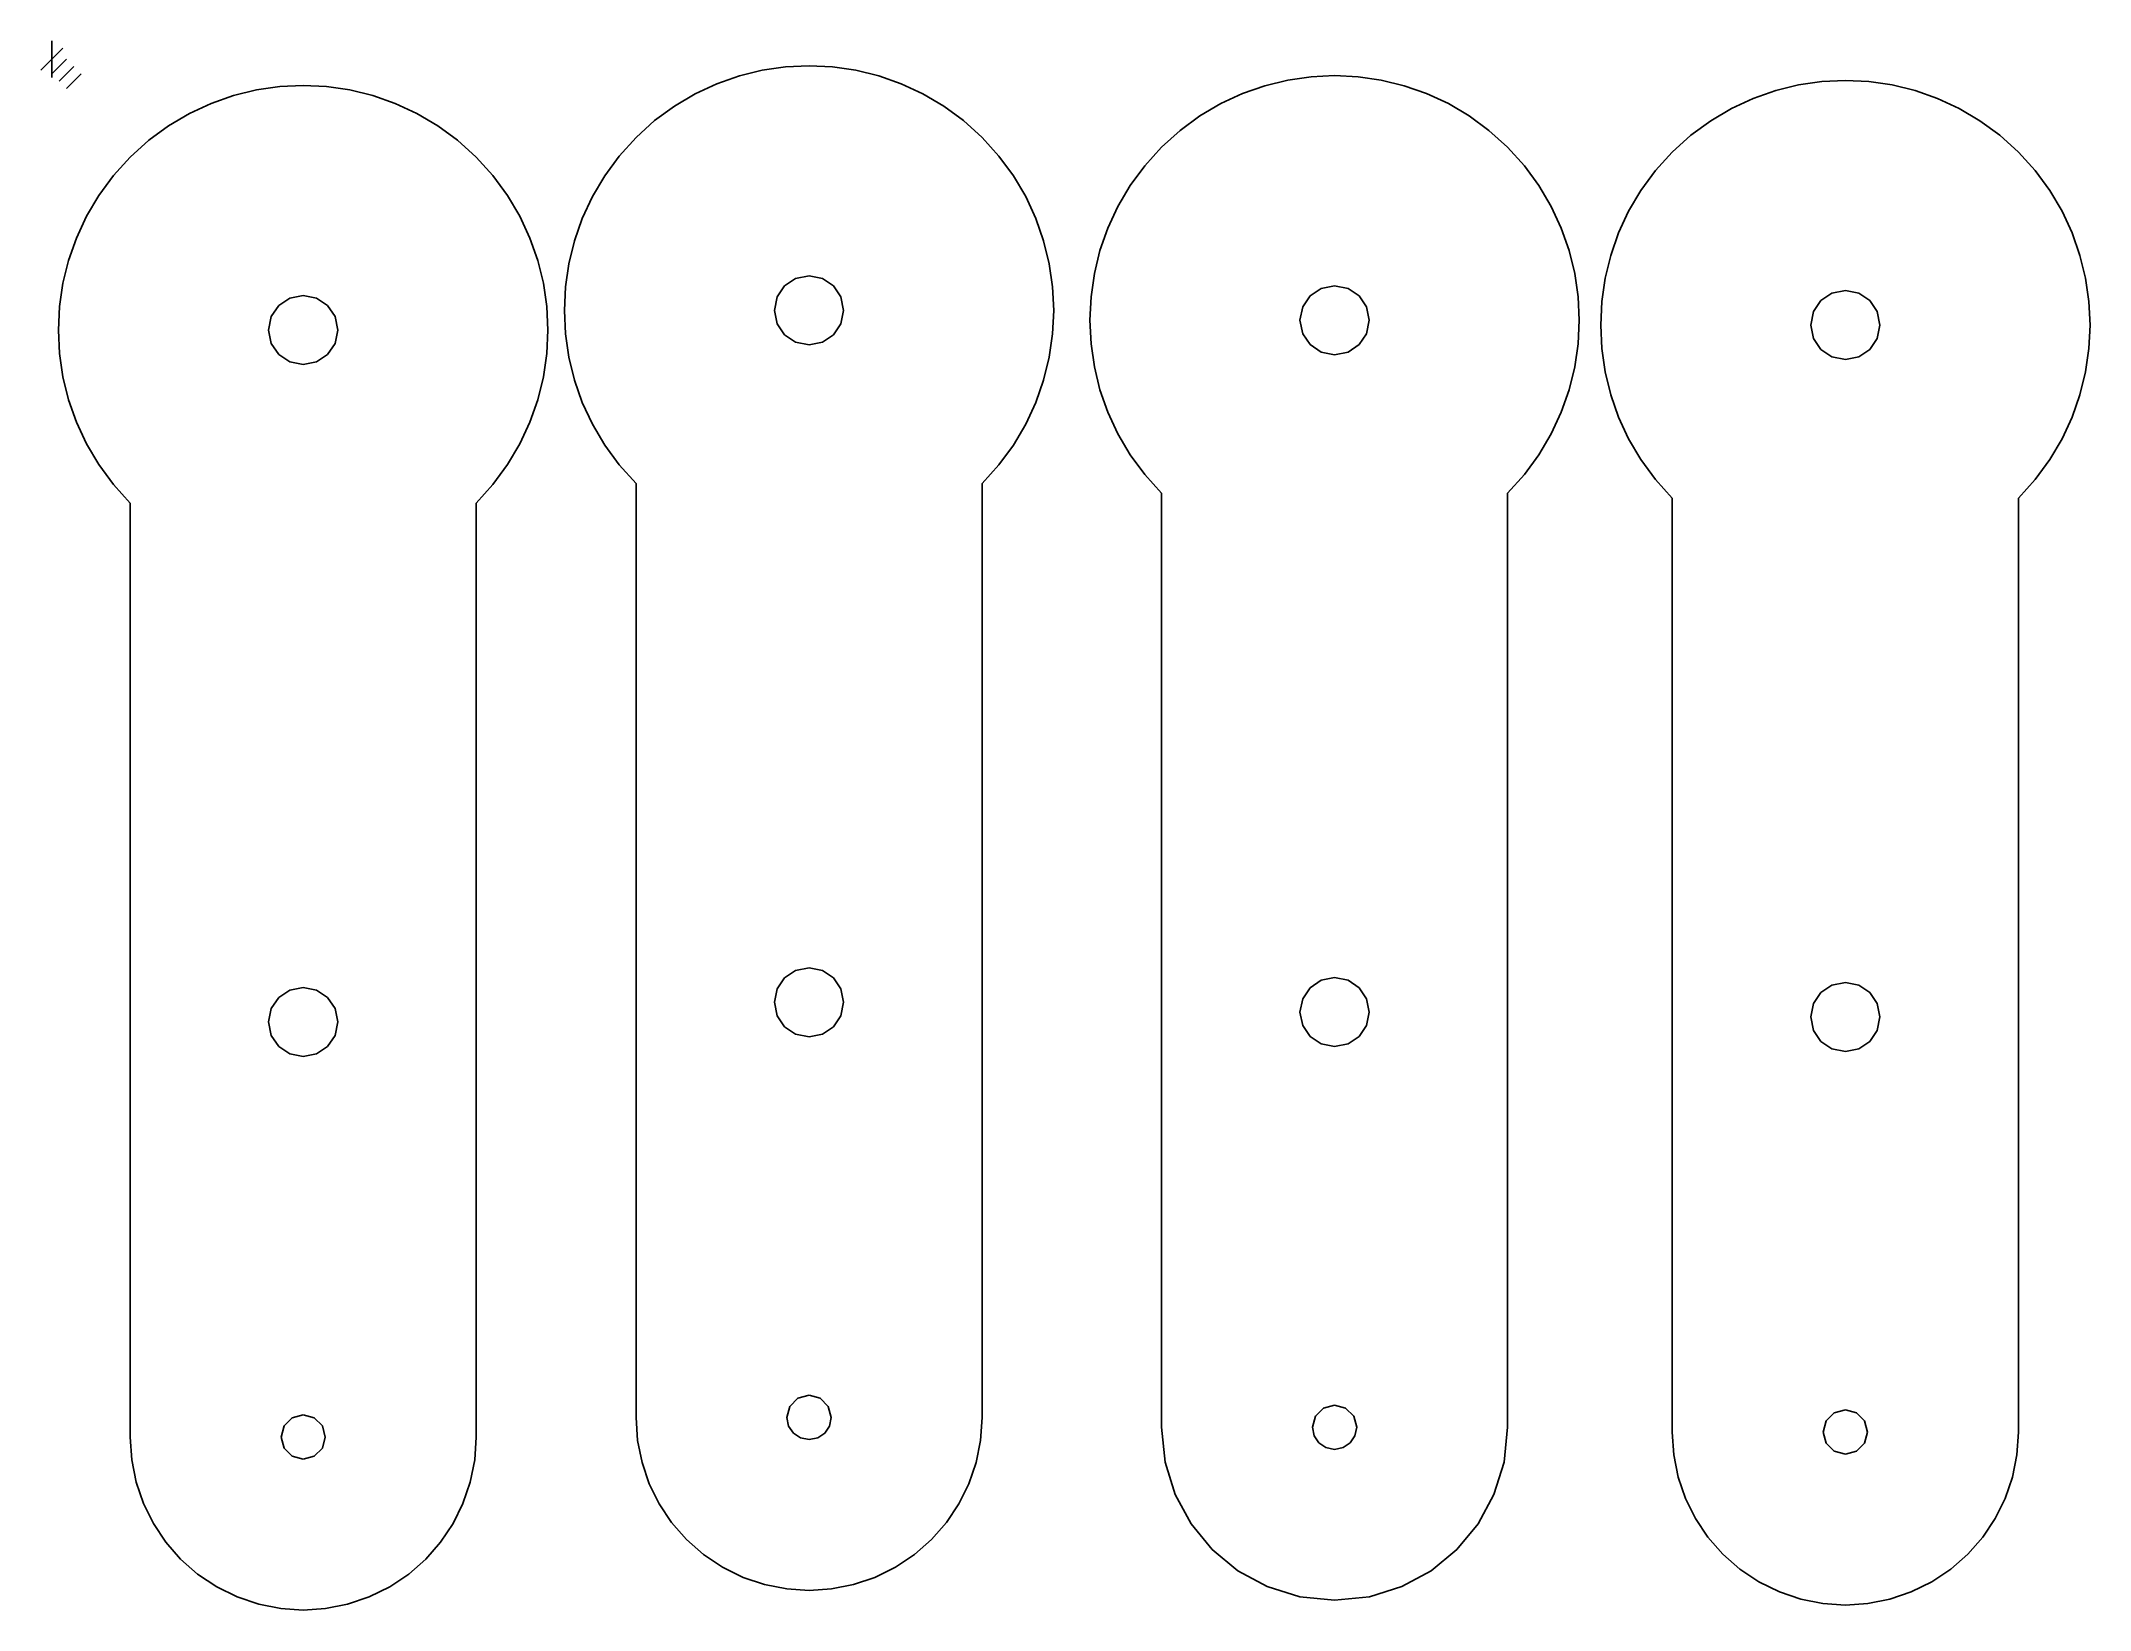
# Model space of a CAD drawing. Extents: x -1 to 147, y 0 to 114.
import ezdxf

# ---------------------------------------------------------------- set-up
doc = ezdxf.new("R2010")
doc.units = 0

msp = doc.modelspace()

# ---------------------------------------------------------------- linework, layer by layer
at = {"layer": 'Layer 1'}
for p, q in [((0.793749, 113.335), (-0.793749, 111.747)), ((0, 113.864), (0, 111.218)), ((1.05833, 112.541), (0, 111.48267)), ((1.5875, 112.012), (0.52917, 110.95367)), ((2.11666, 111.483), (1.05833, 110.42467)), ((49.665552, 111.341697), (48.046512, 110.775393)), ((51.322291, 111.7462), (49.665552, 111.341697)), ((53.004162, 111.988901), (51.322291, 111.7462)), ((54.6986, 112.069802), (53.004162, 111.988901)), ((56.393038, 111.988901), (54.6986, 112.069802)), ((58.074909, 111.7462), (56.393038, 111.988901)), ((59.731648, 111.341697), (58.074909, 111.7462)), ((61.350688, 110.775393), (59.731648, 111.341697)), ((89.289691, 111.0362), (87.632952, 110.631697)), ((90.971562, 111.278901), (89.289691, 111.0362)), ((92.666, 111.359802), (90.971562, 111.278901)), ((94.360438, 111.278901), (92.666, 111.359802)), ((96.042309, 111.0362), (94.360438, 111.278901)), ((97.699048, 110.631697), (96.042309, 111.0362)), ((13.117152, 109.922697), (11.498112, 109.356393)), ((14.773891, 110.3272), (13.117152, 109.922697)), ((16.455762, 110.569901), (14.773891, 110.3272)), ((18.1502, 110.650802), (16.455762, 110.569901)), ((19.844638, 110.569901), (18.1502, 110.650802)), ((21.526509, 110.3272), (19.844638, 110.569901)), ((23.183248, 109.922697), (21.526509, 110.3272)), ((24.802288, 109.356393), (23.183248, 109.922697)), ((46.477738, 110.047289), (44.971794, 109.157383)), ((48.046512, 110.775393), (46.477738, 110.047289)), ((62.919462, 110.047289), (61.350688, 110.775393)), ((64.425406, 109.157383), (62.919462, 110.047289)), ((86.013912, 110.065393), (84.445138, 109.337289)), ((87.632952, 110.631697), (86.013912, 110.065393)), ((99.318088, 110.065393), (97.699048, 110.631697)), ((100.886862, 109.337289), (99.318088, 110.065393)), ((122.917912, 109.718393), (121.349138, 108.990289)), ((124.536952, 110.284697), (122.917912, 109.718393)), ((126.193691, 110.6892), (124.536952, 110.284697)), ((127.875562, 110.931901), (126.193691, 110.6892)), ((129.57, 111.012802), (127.875562, 110.931901)), ((131.264438, 110.931901), (129.57, 111.012802)), ((132.946309, 110.6892), (131.264438, 110.931901)), ((134.603048, 110.284697), (132.946309, 110.6892)), ((136.222088, 109.718393), (134.603048, 110.284697)), ((137.790862, 108.990289), (136.222088, 109.718393)), ((9.929338, 108.628289), (8.423394, 107.738383)), ((11.498112, 109.356393), (9.929338, 108.628289)), ((26.371062, 108.628289), (24.802288, 109.356393)), ((27.877006, 107.738383), (26.371062, 108.628289)), ((43.541248, 108.105677), (42.198666, 106.892169)), ((44.971794, 109.157383), (43.541248, 108.105677)), ((65.855952, 108.105677), (64.425406, 109.157383)), ((67.198534, 106.892169), (65.855952, 108.105677)), ((82.939194, 108.447383), (81.508648, 107.395677)), ((84.445138, 109.337289), (82.939194, 108.447383)), ((102.392806, 108.447383), (100.886862, 109.337289)), ((103.823352, 107.395677), (102.392806, 108.447383)), ((119.843194, 108.100383), (118.412648, 107.048677)), ((121.349138, 108.990289), (119.843194, 108.100383)), ((139.296806, 108.100383), (137.790862, 108.990289)), ((140.727352, 107.048677), (139.296806, 108.100383)), ((6.992848, 106.686677), (5.650266, 105.473169)), ((8.423394, 107.738383), (6.992848, 106.686677)), ((29.307552, 106.686677), (27.877006, 107.738383)), ((30.650134, 105.473169), (29.307552, 106.686677)), ((42.198666, 106.892169), (40.985154, 105.54959)), ((68.412046, 105.54959), (67.198534, 106.892169)), ((81.508648, 107.395677), (80.166066, 106.182169)), ((105.165934, 106.182169), (103.823352, 107.395677)), ((118.412648, 107.048677), (117.070066, 105.835169)), ((142.069934, 105.835169), (140.727352, 107.048677)), ((5.650266, 105.473169), (4.436754, 104.13059)), ((31.863646, 104.13059), (30.650134, 105.473169)), ((40.985154, 105.54959), (39.933444, 104.119047)), ((69.463756, 104.119047), (68.412046, 105.54959)), ((80.166066, 106.182169), (78.952554, 104.83959)), ((106.379446, 104.83959), (105.165934, 106.182169)), ((117.070066, 105.835169), (115.856554, 104.49259)), ((143.283446, 104.49259), (142.069934, 105.835169)), ((4.436754, 104.13059), (3.385044, 102.700047)), ((32.915356, 102.700047), (31.863646, 104.13059)), ((39.933444, 104.119047), (39.043534, 102.613105)), ((70.353666, 102.613105), (69.463756, 104.119047)), ((78.952554, 104.83959), (77.900844, 103.409047)), ((107.431156, 103.409047), (106.379446, 104.83959)), ((115.856554, 104.49259), (114.804844, 103.062047)), ((144.335156, 103.062047), (143.283446, 104.49259)), ((3.385044, 102.700047), (2.495134, 101.194105)), ((33.805266, 101.194105), (32.915356, 102.700047)), ((39.043534, 102.613105), (38.315426, 101.044332)), ((71.081774, 101.044332), (70.353666, 102.613105)), ((77.900844, 103.409047), (77.010934, 101.903105)), ((108.321066, 101.903105), (107.431156, 103.409047)), ((114.804844, 103.062047), (113.914934, 101.556105)), ((145.225066, 101.556105), (144.335156, 103.062047)), ((2.495134, 101.194105), (1.767026, 99.625332)), ((34.533374, 99.625332), (33.805266, 101.194105)), ((38.315426, 101.044332), (37.749118, 99.425294)), ((71.648082, 99.425294), (71.081774, 101.044332)), ((77.010934, 101.903105), (76.282826, 100.334332)), ((109.049174, 100.334332), (108.321066, 101.903105)), ((113.914934, 101.556105), (113.186826, 99.987332)), ((145.953174, 99.987332), (145.225066, 101.556105)), ((1.767026, 99.625332), (1.200718, 98.006294)), ((35.099682, 98.006294), (34.533374, 99.625332)), ((37.749118, 99.425294), (37.344611, 97.768556)), ((72.052589, 97.768556), (71.648082, 99.425294)), ((76.282826, 100.334332), (75.716518, 98.715294)), ((109.615482, 98.715294), (109.049174, 100.334332)), ((113.186826, 99.987332), (112.620518, 98.368294)), ((146.519482, 98.368294), (145.953174, 99.987332)), ((1.200718, 98.006294), (0.796211, 96.349556)), ((35.504189, 96.349556), (35.099682, 98.006294)), ((37.344611, 97.768556), (37.101905, 96.086685)), ((72.295295, 96.086685), (72.052589, 97.768556)), ((75.716518, 98.715294), (75.312011, 97.058556)), ((110.019989, 97.058556), (109.615482, 98.715294)), ((112.620518, 98.368294), (112.216011, 96.711556)), ((146.923989, 96.711556), (146.519482, 98.368294)), ((0.796211, 96.349556), (0.553505, 94.667685)), ((35.746895, 94.667685), (35.504189, 96.349556)), ((53.726704, 96.691344), (52.932607, 96.156834)), ((54.698605, 96.8873), (53.726704, 96.691344)), ((55.670506, 96.691344), (54.698605, 96.8873)), ((56.464603, 96.156834), (55.670506, 96.691344)), ((75.312011, 97.058556), (75.069305, 95.376685)), ((110.262695, 95.376685), (110.019989, 97.058556)), ((112.216011, 96.711556), (111.973305, 95.029685)), ((147.166695, 95.029685), (146.923989, 96.711556)), ((17.178304, 95.272344), (16.384207, 94.737834)), ((18.150205, 95.4683), (17.178304, 95.272344)), ((19.122106, 95.272344), (18.150205, 95.4683)), ((19.916203, 94.737834), (19.122106, 95.272344)), ((37.101905, 96.086685), (37.021, 94.392248)), ((52.396509, 95.363807), (52.19861, 94.3923)), ((52.932607, 96.156834), (52.396509, 95.363807)), ((57.000701, 95.363807), (56.464603, 96.156834)), ((57.1986, 94.3923), (57.000701, 95.363807)), ((72.3762, 94.392248), (72.295295, 96.086685)), ((75.069305, 95.376685), (74.9884, 93.682248)), ((90.900307, 95.446834), (90.364209, 94.653807)), ((91.694404, 95.981344), (90.900307, 95.446834)), ((92.666305, 96.1773), (91.694404, 95.981344)), ((93.638206, 95.981344), (92.666305, 96.1773)), ((94.432303, 95.446834), (93.638206, 95.981344)), ((94.968401, 94.653807), (94.432303, 95.446834)), ((110.3436, 93.682248), (110.262695, 95.376685)), ((111.973305, 95.029685), (111.8924, 93.335248)), ((127.804007, 95.099834), (127.267909, 94.306807)), ((128.598104, 95.634344), (127.804007, 95.099834)), ((129.570005, 95.8303), (128.598104, 95.634344)), ((130.541906, 95.634344), (129.570005, 95.8303)), ((131.336003, 95.099834), (130.541906, 95.634344)), ((131.872101, 94.306807), (131.336003, 95.099834)), ((147.2476, 93.335248), (147.166695, 95.029685)), ((0.553505, 94.667685), (0.4726, 92.973248)), ((15.848109, 93.944807), (15.65021, 92.9733)), ((16.384207, 94.737834), (15.848109, 93.944807)), ((20.452301, 93.944807), (19.916203, 94.737834)), ((20.6502, 92.9733), (20.452301, 93.944807)), ((35.8278, 92.973248), (35.746895, 94.667685)), ((37.021, 94.392248), (37.101896, 92.69781)), ((52.19861, 94.3923), (52.396509, 93.420793)), ((52.396509, 93.420793), (52.932607, 92.627766)), ((56.464603, 92.627766), (57.000701, 93.420793)), ((57.000701, 93.420793), (57.1986, 94.3923)), ((57.1986, 94.3923), (57.1986, 94.3923)), ((72.295304, 92.69781), (72.3762, 94.392248)), ((74.9884, 93.682248), (75.069296, 91.98781)), ((90.364209, 94.653807), (90.16631, 93.6823)), ((90.16631, 93.6823), (90.364209, 92.710793)), ((95.1663, 93.6823), (94.968401, 94.653807)), ((94.968401, 92.710793), (95.1663, 93.6823)), ((95.1663, 93.6823), (95.1663, 93.6823)), ((110.262704, 91.98781), (110.3436, 93.682248)), ((111.8924, 93.335248), (111.973296, 91.64081)), ((127.267909, 94.306807), (127.07001, 93.3353)), ((127.07001, 93.3353), (127.267909, 92.363793)), ((132.07, 93.3353), (131.872101, 94.306807)), ((131.872101, 92.363793), (132.07, 93.3353)), ((132.07, 93.3353), (132.07, 93.3353)), ((147.166704, 91.64081), (147.2476, 93.335248)), ((0.4726, 92.973248), (0.553496, 91.27881)), ((15.65021, 92.9733), (15.848109, 92.001793)), ((15.848109, 92.001793), (16.384207, 91.208766)), ((19.916203, 91.208766), (20.452301, 92.001793)), ((20.452301, 92.001793), (20.6502, 92.9733)), ((20.6502, 92.9733), (20.6502, 92.9733)), ((35.746904, 91.27881), (35.8278, 92.973248)), ((37.101896, 92.69781), (37.344593, 91.015938)), ((52.932607, 92.627766), (53.726704, 92.093256)), ((53.726704, 92.093256), (54.698605, 91.8973)), ((54.698605, 91.8973), (55.670506, 92.093256)), ((55.670506, 92.093256), (56.464603, 92.627766)), ((72.052607, 91.015938), (72.295304, 92.69781)), ((75.069296, 91.98781), (75.311993, 90.305938)), ((90.364209, 92.710793), (90.900307, 91.917766)), ((90.900307, 91.917766), (91.694404, 91.383256)), ((93.638206, 91.383256), (94.432303, 91.917766)), ((94.432303, 91.917766), (94.968401, 92.710793)), ((110.020007, 90.305938), (110.262704, 91.98781)), ((127.267909, 92.363793), (127.804007, 91.570766)), ((131.336003, 91.570766), (131.872101, 92.363793)), ((0.553496, 91.27881), (0.796193, 89.596938)), ((16.384207, 91.208766), (17.178304, 90.674256)), ((17.178304, 90.674256), (18.150205, 90.4783)), ((18.150205, 90.4783), (19.122106, 90.674256)), ((19.122106, 90.674256), (19.916203, 91.208766)), ((35.504207, 89.596938), (35.746904, 91.27881)), ((37.344593, 91.015938), (37.749091, 89.359199)), ((71.648109, 89.359199), (72.052607, 91.015938)), ((75.311993, 90.305938), (75.716491, 88.649199)), ((91.694404, 91.383256), (92.666305, 91.1873)), ((92.666305, 91.1873), (93.638206, 91.383256)), ((109.615509, 88.649199), (110.020007, 90.305938)), ((111.973296, 91.64081), (112.215993, 89.958938)), ((127.804007, 91.570766), (128.598104, 91.036256)), ((128.598104, 91.036256), (129.570005, 90.8403)), ((129.570005, 90.8403), (130.541906, 91.036256)), ((130.541906, 91.036256), (131.336003, 91.570766)), ((146.924007, 89.958938), (147.166704, 91.64081)), ((0.796193, 89.596938), (1.200691, 87.940199)), ((35.099709, 87.940199), (35.504207, 89.596938)), ((37.749091, 89.359199), (38.315391, 87.740157)), ((71.081809, 87.740157), (71.648109, 89.359199)), ((112.215993, 89.958938), (112.620491, 88.302199)), ((146.519509, 88.302199), (146.924007, 89.958938)), ((1.200691, 87.940199), (1.766991, 86.321157)), ((34.533409, 86.321157), (35.099709, 87.940199)), ((38.315391, 87.740157), (39.043491, 86.17138)), ((70.353709, 86.17138), (71.081809, 87.740157)), ((75.716491, 88.649199), (76.282791, 87.030157)), ((109.049209, 87.030157), (109.615509, 88.649199)), ((112.620491, 88.302199), (113.186791, 86.683157)), ((145.953209, 86.683157), (146.519509, 88.302199)), ((1.766991, 86.321157), (2.495091, 84.75238)), ((33.805309, 84.75238), (34.533409, 86.321157)), ((39.043491, 86.17138), (39.933393, 84.665434)), ((69.463807, 84.665434), (70.353709, 86.17138)), ((76.282791, 87.030157), (77.010891, 85.46138)), ((108.321109, 85.46138), (109.049209, 87.030157)), ((113.186791, 86.683157), (113.914891, 85.11438)), ((145.225109, 85.11438), (145.953209, 86.683157)), ((2.495091, 84.75238), (3.384993, 83.246434)), ((32.915407, 83.246434), (33.805309, 84.75238)), ((39.933393, 84.665434), (40.985096, 83.234885)), ((68.412104, 83.234885), (69.463807, 84.665434)), ((77.010891, 85.46138), (77.900793, 83.955434)), ((107.431207, 83.955434), (108.321109, 85.46138)), ((113.914891, 85.11438), (114.804793, 83.608434)), ((144.335207, 83.608434), (145.225109, 85.11438)), ((3.384993, 83.246434), (4.436696, 81.815885)), ((31.863704, 81.815885), (32.915407, 83.246434)), ((40.985096, 83.234885), (42.1986, 81.8923)), ((67.1986, 81.8923), (68.412104, 83.234885)), ((77.900793, 83.955434), (78.952496, 82.524885)), ((106.379504, 82.524885), (107.431207, 83.955434)), ((114.804793, 83.608434), (115.856496, 82.177885)), ((143.283504, 82.177885), (144.335207, 83.608434)), ((4.436696, 81.815885), (5.6502, 80.4733)), ((30.6502, 80.4733), (31.863704, 81.815885)), ((42.1986, 81.8922), (42.1986, 14.3923)), ((67.1986, 14.3923), (67.1986, 81.8922)), ((78.952496, 82.524885), (80.166, 81.1823)), ((105.166, 81.1823), (106.379504, 82.524885)), ((115.856496, 82.177885), (117.07, 80.8353)), ((142.07, 80.8353), (143.283504, 82.177885)), ((5.65021, 80.4732), (5.65021, 12.9733)), ((30.6502, 12.9733), (30.6502, 80.4732)), ((80.1663, 81.1822), (80.1663, 13.6823)), ((105.166, 13.6823), (105.166, 81.1822)), ((117.07, 80.8352), (117.07, 13.3353)), ((142.07, 13.3353), (142.07, 80.8352)), ((52.932607, 46.156834), (52.396509, 45.363807)), ((53.726704, 46.691344), (52.932607, 46.156834)), ((54.698605, 46.8873), (53.726704, 46.691344)), ((55.670506, 46.691344), (54.698605, 46.8873)), ((56.464603, 46.156834), (55.670506, 46.691344)), ((57.000701, 45.363807), (56.464603, 46.156834)), ((91.694404, 45.981344), (90.900307, 45.446834)), ((92.666305, 46.1773), (91.694404, 45.981344)), ((93.638206, 45.981344), (92.666305, 46.1773)), ((94.432303, 45.446834), (93.638206, 45.981344)), ((16.384307, 44.737834), (15.848209, 43.944807)), ((17.178404, 45.272344), (16.384307, 44.737834)), ((18.150305, 45.4683), (17.178404, 45.272344)), ((19.122206, 45.272344), (18.150305, 45.4683)), ((19.916303, 44.737834), (19.122206, 45.272344)), ((20.452401, 43.944807), (19.916303, 44.737834)), ((52.396509, 45.363807), (52.19861, 44.3923)), ((57.1986, 44.3923), (57.000701, 45.363807)), ((90.364209, 44.653807), (90.16631, 43.6823)), ((90.900307, 45.446834), (90.364209, 44.653807)), ((94.968401, 44.653807), (94.432303, 45.446834)), ((95.1663, 43.6823), (94.968401, 44.653807)), ((127.804007, 45.099834), (127.267909, 44.306807)), ((128.598104, 45.634344), (127.804007, 45.099834)), ((129.570005, 45.8303), (128.598104, 45.634344)), ((130.541906, 45.634344), (129.570005, 45.8303)), ((131.336003, 45.099834), (130.541906, 45.634344)), ((131.872101, 44.306807), (131.336003, 45.099834)), ((15.848209, 43.944807), (15.65031, 42.9733)), ((15.65031, 42.9733), (15.848209, 42.001793)), ((20.6503, 42.9733), (20.452401, 43.944807)), ((20.452401, 42.001793), (20.6503, 42.9733)), ((20.6503, 42.9733), (20.6503, 42.9733)), ((52.19861, 44.3923), (52.396509, 43.420793)), ((52.396509, 43.420793), (52.932607, 42.627766)), ((56.464603, 42.627766), (57.000701, 43.420793)), ((57.000701, 43.420793), (57.1986, 44.3923)), ((57.1986, 44.3923), (57.1986, 44.3923)), ((90.16631, 43.6823), (90.364209, 42.710793)), ((94.968401, 42.710793), (95.1663, 43.6823)), ((95.1663, 43.6823), (95.1663, 43.6823)), ((127.267909, 44.306807), (127.07001, 43.3353)), ((127.07001, 43.3353), (127.267909, 42.363793)), ((132.07, 43.3353), (131.872101, 44.306807)), ((131.872101, 42.363793), (132.07, 43.3353)), ((132.07, 43.3353), (132.07, 43.3353)), ((15.848209, 42.001793), (16.384307, 41.208766)), ((19.916303, 41.208766), (20.452401, 42.001793)), ((52.932607, 42.627766), (53.726704, 42.093256)), ((53.726704, 42.093256), (54.698605, 41.8973)), ((54.698605, 41.8973), (55.670506, 42.093256)), ((55.670506, 42.093256), (56.464603, 42.627766)), ((90.364209, 42.710793), (90.900307, 41.917766)), ((90.900307, 41.917766), (91.694404, 41.383256)), ((93.638206, 41.383256), (94.432303, 41.917766)), ((94.432303, 41.917766), (94.968401, 42.710793)), ((127.267909, 42.363793), (127.804007, 41.570766)), ((127.804007, 41.570766), (128.598104, 41.036256)), ((130.541906, 41.036256), (131.336003, 41.570766)), ((131.336003, 41.570766), (131.872101, 42.363793)), ((16.384307, 41.208766), (17.178404, 40.674256)), ((17.178404, 40.674256), (18.150305, 40.4783)), ((18.150305, 40.4783), (19.122206, 40.674256)), ((19.122206, 40.674256), (19.916303, 41.208766)), ((91.694404, 41.383256), (92.666305, 41.1873)), ((92.666305, 41.1873), (93.638206, 41.383256)), ((128.598104, 41.036256), (129.570005, 40.8403)), ((129.570005, 40.8403), (130.541906, 41.036256)), ((53.312959, 15.1924), (53.0986, 14.3924)), ((53.8986, 15.778041), (53.312959, 15.1924)), ((54.6986, 15.9924), (53.8986, 15.778041)), ((55.4986, 15.778041), (54.6986, 15.9924)), ((56.084241, 15.1924), (55.4986, 15.778041)), ((56.2986, 14.3924), (56.084241, 15.1924)), ((91.8663, 15.068041), (91.280659, 14.4824)), ((92.6663, 15.2824), (91.8663, 15.068041)), ((93.4663, 15.068041), (92.6663, 15.2824)), ((94.051941, 14.4824), (93.4663, 15.068041)), ((129.57, 14.9354), (128.77, 14.721041)), ((130.37, 14.721041), (129.57, 14.9354)), ((16.764559, 13.7734), (16.5502, 12.9734)), ((17.3502, 14.359041), (16.764559, 13.7734)), ((18.1502, 14.5734), (17.3502, 14.359041)), ((18.9502, 14.359041), (18.1502, 14.5734)), ((19.535841, 13.7734), (18.9502, 14.359041)), ((19.7502, 12.9734), (19.535841, 13.7734)), ((42.1986, 14.3924), (42.308526, 12.736655)), ((53.0986, 14.3924), (53.224336, 13.769608)), ((53.224336, 13.769608), (53.567229, 13.261029)), ((55.829971, 13.261029), (56.172864, 13.769608)), ((56.172864, 13.769608), (56.2986, 14.3924)), ((56.2986, 14.3924), (56.2986, 14.3924)), ((67.088674, 12.736655), (67.1986, 14.3924)), ((80.1663, 13.6824), (80.420256, 11.163214)), ((91.280659, 14.4824), (91.0663, 13.6824)), ((91.0663, 13.6824), (91.192036, 13.059608)), ((94.2663, 13.6824), (94.051941, 14.4824)), ((94.140564, 13.059608), (94.2663, 13.6824)), ((94.2663, 13.6824), (94.2663, 13.6824)), ((104.912344, 11.163214), (105.1663, 13.6824)), ((117.07, 13.3354), (117.179926, 11.679655)), ((128.184359, 14.1354), (127.97, 13.3354)), ((127.97, 13.3354), (128.184359, 12.5354)), ((128.77, 14.721041), (128.184359, 14.1354)), ((130.955641, 14.1354), (130.37, 14.721041)), ((131.17, 13.3354), (130.955641, 14.1354)), ((130.955641, 12.5354), (131.17, 13.3354)), ((131.17, 13.3354), (131.17, 13.3354)), ((141.960074, 11.679655), (142.07, 13.3354)), ((5.65022, 12.9734), (5.760146, 11.317655)), ((16.5502, 12.9734), (16.764559, 12.1734)), ((16.764559, 12.1734), (17.3502, 11.587759)), ((18.9502, 11.587759), (19.535841, 12.1734)), ((19.535841, 12.1734), (19.7502, 12.9734)), ((19.7502, 12.9734), (19.7502, 12.9734)), ((30.540294, 11.317655), (30.65022, 12.9734)), ((42.308526, 12.736655), (42.631293, 11.130929)), ((53.567229, 13.261029), (54.075808, 12.918136)), ((54.075808, 12.918136), (54.6986, 12.7924)), ((54.6986, 12.7924), (55.321392, 12.918136)), ((55.321392, 12.918136), (55.829971, 13.261029)), ((66.765907, 11.130929), (67.088674, 12.736655)), ((91.192036, 13.059608), (91.534929, 12.551029)), ((91.534929, 12.551029), (92.043508, 12.208136)), ((92.043508, 12.208136), (92.6663, 12.0824)), ((92.6663, 12.0824), (93.289092, 12.208136)), ((93.289092, 12.208136), (93.797671, 12.551029)), ((93.797671, 12.551029), (94.140564, 13.059608)), ((128.184359, 12.5354), (128.77, 11.949759)), ((128.77, 11.949759), (129.57, 11.7354)), ((129.57, 11.7354), (130.37, 11.949759)), ((130.37, 11.949759), (130.955641, 12.5354)), ((5.760146, 11.317655), (6.082913, 9.711929)), ((17.3502, 11.587759), (18.1502, 11.3734)), ((18.1502, 11.3734), (18.9502, 11.587759)), ((30.217527, 9.711929), (30.540294, 11.317655)), ((42.631293, 11.130929), (43.156385, 9.593439)), ((66.240815, 9.593439), (66.765907, 11.130929)), ((80.420256, 11.163214), (81.148612, 8.816836)), ((104.183988, 8.816836), (104.912344, 11.163214)), ((117.179926, 11.679655), (117.502693, 10.073929)), ((141.637307, 10.073929), (141.960074, 11.679655)), ((6.082913, 9.711929), (6.608005, 8.174439)), ((29.692435, 8.174439), (30.217527, 9.711929)), ((43.156385, 9.593439), (43.873282, 8.1424)), ((65.523918, 8.1424), (66.240815, 9.593439)), ((117.502693, 10.073929), (118.027785, 8.536439)), ((141.112215, 8.536439), (141.637307, 10.073929)), ((6.608005, 8.174439), (7.324902, 6.7234)), ((28.975538, 6.7234), (29.692435, 8.174439)), ((43.873282, 8.1424), (44.77147, 6.796029)), ((64.62573, 6.796029), (65.523918, 8.1424)), ((81.148612, 8.816836), (82.301104, 6.693531)), ((103.031496, 6.693531), (104.183988, 8.816836)), ((118.027785, 8.536439), (118.744682, 7.0854)), ((140.395318, 7.0854), (141.112215, 8.536439)), ((7.324902, 6.7234), (8.22309, 5.377029)), ((28.07735, 5.377029), (28.975538, 6.7234)), ((44.77147, 6.796029), (45.84043, 5.572541)), ((63.55677, 5.572541), (64.62573, 6.796029)), ((82.301104, 6.693531), (83.827465, 4.843565)), ((101.505135, 4.843565), (103.031496, 6.693531)), ((118.744682, 7.0854), (119.64287, 5.739029)), ((139.49713, 5.739029), (140.395318, 7.0854)), ((8.22309, 5.377029), (9.29205, 4.153541)), ((27.00839, 4.153541), (28.07735, 5.377029)), ((45.84043, 5.572541), (47.069646, 4.490154)), ((47.069646, 4.490154), (48.4486, 3.567082)), ((60.9486, 3.567082), (62.327554, 4.490154)), ((62.327554, 4.490154), (63.55677, 5.572541)), ((83.827465, 4.843565), (85.677431, 3.317204)), ((99.655169, 3.317204), (101.505135, 4.843565)), ((119.64287, 5.739029), (120.71183, 4.515541)), ((120.71183, 4.515541), (121.941046, 3.433154)), ((137.198954, 3.433154), (138.42817, 4.515541)), ((138.42817, 4.515541), (139.49713, 5.739029)), ((9.29205, 4.153541), (10.521266, 3.071154)), ((10.521266, 3.071154), (11.90022, 2.148082)), ((24.40022, 2.148082), (25.779174, 3.071154)), ((25.779174, 3.071154), (27.00839, 4.153541)), ((48.4486, 3.567082), (49.93748, 2.834409)), ((59.45972, 2.834409), (60.9486, 3.567082)), ((85.677431, 3.317204), (87.800736, 2.164712)), ((97.531864, 2.164712), (99.655169, 3.317204)), ((121.941046, 3.433154), (123.32, 2.510082)), ((135.82, 2.510082), (137.198954, 3.433154)), ((11.90022, 2.148082), (13.3891, 1.415409)), ((22.91134, 1.415409), (24.40022, 2.148082)), ((49.93748, 2.834409), (51.489463, 2.311071)), ((51.489463, 2.311071), (53.083514, 1.997068)), ((53.083514, 1.997068), (54.6986, 1.8924)), ((54.6986, 1.8924), (56.313686, 1.997068)), ((56.313686, 1.997068), (57.907737, 2.311071)), ((57.907737, 2.311071), (59.45972, 2.834409)), ((87.800736, 2.164712), (90.147114, 1.436356)), ((95.185486, 1.436356), (97.531864, 2.164712)), ((123.32, 2.510082), (124.80888, 1.777409)), ((124.80888, 1.777409), (126.360863, 1.254071)), ((132.779137, 1.254071), (134.33112, 1.777409)), ((134.33112, 1.777409), (135.82, 2.510082)), ((13.3891, 1.415409), (14.941083, 0.892071)), ((14.941083, 0.892071), (16.535134, 0.578068)), ((16.535134, 0.578068), (18.15022, 0.4734)), ((18.15022, 0.4734), (19.765306, 0.578068)), ((19.765306, 0.578068), (21.359357, 0.892071)), ((21.359357, 0.892071), (22.91134, 1.415409)), ((90.147114, 1.436356), (92.6663, 1.1824)), ((92.6663, 1.1824), (95.185486, 1.436356)), ((126.360863, 1.254071), (127.954914, 0.940068)), ((127.954914, 0.940068), (129.57, 0.8354)), ((129.57, 0.8354), (131.185086, 0.940068)), ((131.185086, 0.940068), (132.779137, 1.254071))]:
    msp.add_line(p, q, dxfattribs=at)

doc.saveas('drawing.dxf')
